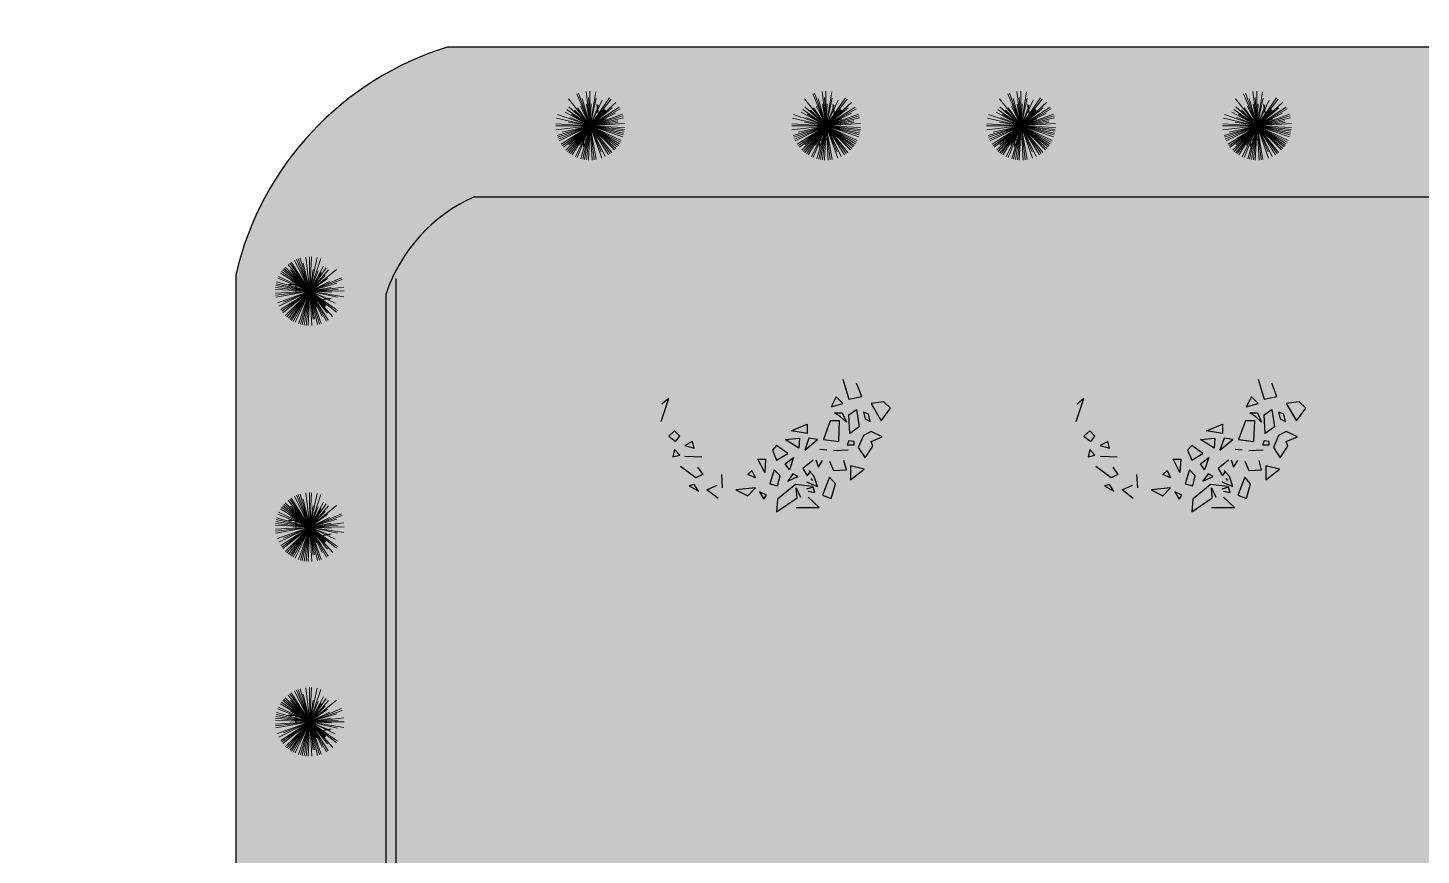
# Model space of a CAD drawing. Header units: millimetres. Extents: x -1544140 to 7445918, y -1294905 to 2019878.
# Drawn here: x 1790708 to 1794939, y 38244 to 40757 of the extents above; entities that cross this region are included whole.
import ezdxf

# ---------------------------------------------------------------- set-up
doc = ezdxf.new("R2010")
doc.units = ezdxf.units.MM
doc.header["$MEASUREMENT"] = 0
doc.layers.add('marc det', color=74, linetype='Continuous', lineweight=18)
picture_1 = doc.add_image_def('image5.png', size_in_pixel=(1482, 826))

msp = doc.modelspace()

# ---------------------------------------------------------------- hatches: boundary and pattern name
at = {"true_color": 0x8dc133, "transparency": 33554687}
h = msp.add_hatch(color=65, dxfattribs=at)
h.dxf.hatch_style = 1
h.paths.add_polyline_path([(1798292.4, 35898), (1798292.4, 39994.8, 0.352206), (1797396.1, 40698.8), (1791984.2, 40698.8, 0.266602), (1791340.6, 40009.7), (1791340.6, 36073, 0.323619), (1792065.9, 35342.5), (1797799.2, 35342.5, 0.388077)])
h.paths.add_polyline_path([(1797765.6, 35798.1), (1792109.9, 35798.1, -0.285044), (1791796.1, 36115.1), (1791796.1, 39948.3, -0.211803), (1792064.2, 40243.2), (1797399.2, 40243.2, -0.326949), (1797836.8, 39933.6), (1797836.8, 35893.4, -0.351898)], flags=16)
at = {"true_color": 0xb8d93f, "transparency": 33554687}
h = msp.add_hatch(color=63, dxfattribs=at)
h.dxf.hatch_style = 1
h.paths.add_polyline_path([(1797836.8, 39933.6, 0.326949), (1797399.2, 40243.2), (1792064.2, 40243.2, 0.386529), (1791796.1, 39638.9), (1791796.1, 36115.1, 0.417198), (1792307, 35798.1), (1797765.6, 35798.1, 0.351898), (1797836.8, 35893.4)])
at = {"layer": 'marc det'}
for points in [[(1792797.5, 39933.5), (1792729.1, 39915.2), (1792706.5, 39886.3), (1792665.3, 39828.3), (1792621.8, 39823.2), (1792616, 39773.2), (1792632.7, 39752), (1792620.2, 39720.2), (1792572.1, 39630.1), (1792587.6, 39599), (1792614, 39560.2), (1792614.5, 39526.1), (1792562.1, 39506), (1792635.1, 39500.8), (1792626.1, 39467.2), (1792649.7, 39442.6), (1792652.7, 39411.4), (1792688.7, 39372), (1792700.5, 39327.9), (1792733.6, 39302.7), (1792757.8, 39307.4), (1792789.5, 39289.2), (1792803.9, 39248.1), (1792814.1, 39196.3), (1792825.3, 39235.2), (1792859.8, 39266.4), (1792903.2, 39252.9), (1792932, 39234.2), (1792967.2, 39246), (1793004.8, 39246.1), (1793028.9, 39219), (1793038.5, 39250.2), (1793077.9, 39272.7), (1793119, 39271), (1793161.9, 39291.6), (1793174.9, 39321.1), (1793197.7, 39332.9), (1793227.8, 39338.8), (1793238.5, 39380), (1793258.9, 39403.6), (1793314.2, 39409.6), (1793356.6, 39400.8), (1793320.4, 39425.5), (1793293.3, 39451.9), (1793294.7, 39476.6), (1793319.3, 39510.8), (1793339.5, 39551.4), (1793336, 39584.9), (1793341.9, 39666.7), (1793410.1, 39702.1), (1793326.6, 39696.7), (1793303.4, 39734.9), (1793299.5, 39770.8), (1793274.2, 39819.6), (1793244.1, 39845.4), (1793230.2, 39884.2), (1793199.3, 39897.7), (1793159.2, 39926.5), (1793126.1, 39923.3), (1793127, 39978.8), (1793091.7, 39935.2), (1793078.7, 39969.3), (1793061.3, 39978.1), (1793019.4, 39990.4), (1793010.7, 39980.4), (1792933.5, 39974.9), (1792912.1, 39987.9), (1792874.3, 39973.1), (1792845.3, 39977.2), (1792815.9, 40015.3), (1792788.5, 40058.8), (1792799.9, 40017.1), (1792811.4, 39958.3)], [(1794058.3, 39933.5), (1793989.8, 39915.2), (1793967.3, 39886.3), (1793926, 39828.3), (1793882.6, 39823.2), (1793876.8, 39773.2), (1793893.5, 39752), (1793880.9, 39720.2), (1793832.9, 39630.1), (1793848.4, 39599), (1793874.8, 39560.2), (1793875.3, 39526.1), (1793822.8, 39506), (1793895.9, 39500.8), (1793886.8, 39467.2), (1793910.5, 39442.6), (1793913.5, 39411.4), (1793949.4, 39372), (1793961.2, 39327.9), (1793994.4, 39302.7), (1794018.5, 39307.4), (1794050.3, 39289.2), (1794064.7, 39248.1), (1794074.9, 39196.3), (1794086, 39235.2), (1794120.6, 39266.4), (1794164, 39252.9), (1794192.7, 39234.2), (1794228, 39246), (1794265.6, 39246.1), (1794289.7, 39219), (1794299.2, 39250.2), (1794338.7, 39272.7), (1794379.7, 39271), (1794422.7, 39291.6), (1794435.7, 39321.1), (1794458.4, 39332.9), (1794488.6, 39338.8), (1794499.3, 39380), (1794519.7, 39403.6), (1794574.9, 39409.6), (1794617.4, 39400.8), (1794581.2, 39425.5), (1794554.1, 39451.9), (1794555.5, 39476.6), (1794580.1, 39510.8), (1794600.3, 39551.4), (1794596.8, 39584.9), (1794602.6, 39666.7), (1794670.9, 39702.1), (1794587.3, 39696.7), (1794564.2, 39734.9), (1794560.2, 39770.8), (1794535, 39819.6), (1794504.8, 39845.4), (1794490.9, 39884.2), (1794460.1, 39897.7), (1794420, 39926.5), (1794386.8, 39923.3), (1794387.7, 39978.8), (1794352.4, 39935.2), (1794339.5, 39969.3), (1794322.1, 39978.1), (1794280.2, 39990.4), (1794271.5, 39980.4), (1794194.2, 39974.9), (1794172.9, 39987.9), (1794135.1, 39973.1), (1794106.1, 39977.2), (1794076.6, 40015.3), (1794049.3, 40058.8), (1794060.6, 40017.1), (1794072.2, 39958.3)]]:
    msp.add_hatch(color=102, dxfattribs=at).paths.add_polyline_path(points)

# ---------------------------------------------------------------- linework, layer by layer
at = {"color": 116, "lineweight": -2, "true_color": 0x136734}
for p, q in [((1792442.4, 40490.7), (1792436.5, 40524.2)), ((1793158.9, 40490.7), (1793153, 40524.2)), ((1793750.7, 40490.7), (1793744.8, 40524.2)), ((1794467.1, 40490.7), (1794461.3, 40524.2)), ((1791595.7, 39930), (1791629.1, 39935.9)), ((1791595.7, 39213.5), (1791629.1, 39219.4)), ((1791595.7, 38621.7), (1791629.1, 38627.6))]:
    msp.add_line(p, q, dxfattribs=at)
at = {"color": 116, "true_color": 0x136734}
for p, q in [((1792373.8, 40417), (1792418.1, 40417)), ((1792395.9, 40439.1), (1792395.9, 40394.8)), ((1793090.2, 40417), (1793134.5, 40417)), ((1793112.4, 40439.1), (1793112.4, 40394.8)), ((1793682.1, 40417), (1793726.4, 40417)), ((1793704.2, 40439.1), (1793704.2, 40394.8)), ((1794398.5, 40417), (1794442.8, 40417)), ((1794420.7, 40439.1), (1794420.7, 40394.8)), ((1791544.1, 39976.4), (1791499.8, 39976.4)), ((1791521.9, 39998.6), (1791521.9, 39954.3)), ((1791544.1, 39260), (1791499.8, 39260)), ((1791521.9, 39282.2), (1791521.9, 39237.9)), ((1791544.1, 38668.2), (1791499.8, 38668.2)), ((1791521.9, 38690.3), (1791521.9, 38646))]:
    msp.add_line(p, q, dxfattribs=at)
at = {"color": 96}
for p, q in [((1793183.2, 39689.6), (1793201.3, 39629.2)), ((1794444, 39689.6), (1794462.1, 39629.2)), ((1793240.1, 39637.3), (1793224.6, 39677.5)), ((1794500.8, 39637.3), (1794485.3, 39677.5)), ((1792630.8, 39560.8), (1792654.1, 39631.2)), ((1792654.1, 39631.2), (1792633.4, 39613.1)), ((1793162.6, 39635.3), (1793147.1, 39605)), ((1793147.1, 39605), (1793183.2, 39615.1)), ((1793183.2, 39615.1), (1793162.6, 39635.3)), ((1793201.3, 39629.2), (1793240.1, 39637.3)), ((1793201.3, 39580.9), (1793224.6, 39597)), ((1793224.6, 39597), (1793232.3, 39544.6)), ((1793307.2, 39621.1), (1793268.5, 39615.1)), ((1793268.5, 39615.1), (1793299.4, 39562.8)), ((1793299.4, 39562.8), (1793327.8, 39601)), ((1793327.8, 39601), (1793307.2, 39621.1)), ((1793891.6, 39560.8), (1793914.8, 39631.2)), ((1793914.8, 39631.2), (1793894.1, 39613.1)), ((1794423.4, 39635.3), (1794407.9, 39605)), ((1794407.9, 39605), (1794444, 39615.1)), ((1794444, 39615.1), (1794423.4, 39635.3)), ((1794462.1, 39629.2), (1794500.8, 39637.3)), ((1794462.1, 39580.9), (1794485.3, 39597)), ((1794485.3, 39597), (1794493.1, 39544.6)), ((1794567.9, 39621.1), (1794529.2, 39615.1)), ((1794529.2, 39615.1), (1794560.2, 39562.8)), ((1794560.2, 39562.8), (1794588.6, 39601)), ((1794588.6, 39601), (1794567.9, 39621.1)), ((1793144.5, 39562.8), (1793123.9, 39506.4)), ((1793172.9, 39562.8), (1793144.5, 39562.8)), ((1793157.4, 39586.9), (1793180.7, 39586.9)), ((1793175.5, 39574.8), (1793157.4, 39586.9)), ((1793170.4, 39500.3), (1793172.9, 39562.8)), ((1793193.6, 39558.7), (1793175.5, 39574.8)), ((1793180.7, 39586.9), (1793193.6, 39558.7)), ((1793203.9, 39524.5), (1793201.3, 39580.9)), ((1793260.7, 39582.9), (1793245.2, 39588.9)), ((1793245.2, 39588.9), (1793250.4, 39568.8)), ((1793250.4, 39568.8), (1793265.9, 39560.8)), ((1793265.9, 39560.8), (1793260.7, 39582.9)), ((1794405.3, 39562.8), (1794384.6, 39506.4)), ((1794433.7, 39562.8), (1794405.3, 39562.8)), ((1794418.2, 39586.9), (1794441.4, 39586.9)), ((1794436.3, 39574.8), (1794418.2, 39586.9)), ((1794431.1, 39500.3), (1794433.7, 39562.8)), ((1794454.4, 39558.7), (1794436.3, 39574.8)), ((1794441.4, 39586.9), (1794454.4, 39558.7)), ((1794464.7, 39524.5), (1794462.1, 39580.9)), ((1794521.5, 39582.9), (1794506, 39588.9)), ((1794506, 39588.9), (1794511.1, 39568.8)), ((1794511.1, 39568.8), (1794526.6, 39560.8)), ((1794526.6, 39560.8), (1794521.5, 39582.9)), ((1792672.1, 39532.6), (1792654.1, 39516.4)), ((1792654.1, 39516.4), (1792674.7, 39500.3)), ((1792687.6, 39516.4), (1792672.1, 39532.6)), ((1792674.7, 39500.3), (1792687.6, 39516.4)), ((1793025.8, 39532.6), (1793074.8, 39552.7)), ((1793074.8, 39524.5), (1793025.8, 39532.6)), ((1793074.8, 39552.7), (1793074.8, 39524.5)), ((1793232.3, 39544.6), (1793203.9, 39524.5)), ((1793245.2, 39518.4), (1793229.7, 39482.2)), ((1793268.5, 39530.5), (1793245.2, 39518.4)), ((1793302, 39514.4), (1793268.5, 39530.5)), ((1793268.5, 39500.3), (1793302, 39514.4)), ((1793932.9, 39532.6), (1793914.8, 39516.4)), ((1793914.8, 39516.4), (1793935.5, 39500.3)), ((1793948.4, 39516.4), (1793932.9, 39532.6)), ((1793935.5, 39500.3), (1793948.4, 39516.4)), ((1794286.6, 39532.6), (1794335.6, 39552.7)), ((1794335.6, 39524.5), (1794286.6, 39532.6)), ((1794335.6, 39552.7), (1794335.6, 39524.5)), ((1794493.1, 39544.6), (1794464.7, 39524.5)), ((1794506, 39518.4), (1794490.5, 39482.2)), ((1794529.2, 39530.5), (1794506, 39518.4)), ((1794562.8, 39514.4), (1794529.2, 39530.5)), ((1794529.2, 39500.3), (1794562.8, 39514.4)), ((1792672.1, 39476.2), (1792666.9, 39454)), ((1792687.6, 39458.1), (1792672.1, 39476.2)), ((1792726.3, 39500.3), (1792703.1, 39488.3)), ((1792703.1, 39488.3), (1792731.5, 39480.2)), ((1792731.5, 39480.2), (1792726.3, 39500.3)), ((1792981.9, 39488.3), (1792969, 39474.2)), ((1792969, 39474.2), (1792981.9, 39443.9)), ((1793015.5, 39464.1), (1792981.9, 39488.3)), ((1793007.7, 39506.4), (1793051.6, 39510.4)), ((1793049, 39480.2), (1793007.7, 39506.4)), ((1793051.6, 39510.4), (1793049, 39480.2)), ((1793080, 39510.4), (1793067.1, 39474.2)), ((1793067.1, 39474.2), (1793105.8, 39506.4)), ((1793105.8, 39506.4), (1793080, 39510.4)), ((1793134.2, 39474.2), (1793113.5, 39476.2)), ((1793123.9, 39506.4), (1793170.4, 39500.3)), ((1793198.7, 39474.2), (1793154.9, 39472.1)), ((1793201.3, 39502.3), (1793196.2, 39490.2)), ((1793196.2, 39490.2), (1793216.8, 39490.2)), ((1793216.8, 39500.3), (1793201.3, 39502.3)), ((1793216.8, 39490.2), (1793216.8, 39500.3)), ((1793229.7, 39482.2), (1793250.4, 39450)), ((1793250.4, 39450), (1793273.6, 39486.3)), ((1793273.6, 39486.3), (1793268.5, 39500.3)), ((1793932.9, 39476.2), (1793927.7, 39454)), ((1793948.4, 39458.1), (1793932.9, 39476.2)), ((1793987.1, 39500.3), (1793963.9, 39488.3)), ((1793963.9, 39488.3), (1793992.2, 39480.2)), ((1793992.2, 39480.2), (1793987.1, 39500.3)), ((1794242.7, 39488.3), (1794229.7, 39474.2)), ((1794229.7, 39474.2), (1794242.7, 39443.9)), ((1794276.2, 39464.1), (1794242.7, 39488.3)), ((1794268.5, 39506.4), (1794312.4, 39510.4)), ((1794309.8, 39480.2), (1794268.5, 39506.4)), ((1794312.4, 39510.4), (1794309.8, 39480.2)), ((1794340.8, 39510.4), (1794327.9, 39474.2)), ((1794327.9, 39474.2), (1794366.6, 39506.4)), ((1794366.6, 39506.4), (1794340.8, 39510.4)), ((1794395, 39474.2), (1794374.3, 39476.2)), ((1794384.6, 39506.4), (1794431.1, 39500.3)), ((1794459.5, 39474.2), (1794415.6, 39472.1)), ((1794462.1, 39502.3), (1794456.9, 39490.2)), ((1794456.9, 39490.2), (1794477.6, 39490.2)), ((1794477.6, 39500.3), (1794462.1, 39502.3)), ((1794477.6, 39490.2), (1794477.6, 39500.3)), ((1794490.5, 39482.2), (1794511.1, 39450)), ((1794511.1, 39450), (1794534.4, 39486.3)), ((1794534.4, 39486.3), (1794529.2, 39500.3)), ((1792666.9, 39454), (1792687.6, 39458.1)), ((1792703.1, 39456), (1792754.7, 39454)), ((1792945.7, 39405.7), (1792925.1, 39446)), ((1792925.1, 39446), (1792948.3, 39446)), ((1792948.3, 39446), (1792945.7, 39405.7)), ((1792981.9, 39443.9), (1793015.5, 39464.1)), ((1793007.7, 39431.9), (1793033.5, 39452)), ((1793020.6, 39413.7), (1793007.7, 39431.9)), ((1793033.5, 39452), (1793020.6, 39413.7)), ((1793092.9, 39443.9), (1793061.9, 39417.8)), ((1793100.8, 39444.2), (1793108.5, 39422.1)), ((1793108.5, 39422.1), (1793121.5, 39442.2)), ((1793142.1, 39440.2), (1793155, 39412)), ((1793193.7, 39414), (1793186, 39442.2)), ((1793927.7, 39454), (1793948.4, 39458.1)), ((1793963.9, 39456), (1794015.5, 39454)), ((1794206.5, 39405.7), (1794185.9, 39446)), ((1794185.9, 39446), (1794209.1, 39446)), ((1794209.1, 39446), (1794206.5, 39405.7)), ((1794242.7, 39443.9), (1794276.2, 39464.1)), ((1794268.5, 39431.9), (1794294.3, 39452)), ((1794281.4, 39413.7), (1794268.5, 39431.9)), ((1794294.3, 39452), (1794281.4, 39413.7)), ((1794353.7, 39443.9), (1794322.7, 39417.8)), ((1794361.5, 39444.2), (1794369.3, 39422.1)), ((1794369.3, 39422.1), (1794382.2, 39442.2)), ((1794402.9, 39440.2), (1794415.8, 39412)), ((1794454.5, 39414), (1794446.7, 39442.2)), ((1792736.8, 39389.9), (1792690.3, 39424.1)), ((1792757.4, 39399.9), (1792736.8, 39389.9)), ((1792742, 39422.1), (1792757.4, 39399.9)), ((1792814.1, 39399.7), (1792816.7, 39359.4)), ((1792894.1, 39399.7), (1792907, 39411.7)), ((1792917.4, 39389.6), (1792894.1, 39399.7)), ((1792907, 39411.7), (1792917.4, 39389.6)), ((1792974.1, 39413.7), (1792961.3, 39371.5)), ((1792992.2, 39395.6), (1792974.1, 39413.7)), ((1792984.5, 39365.4), (1792992.2, 39395.6)), ((1793031, 39401.7), (1793015.5, 39379.5)), ((1793015.5, 39379.5), (1793046.4, 39393.6)), ((1793046.4, 39393.6), (1793031, 39401.7)), ((1793061.9, 39417.8), (1793074.8, 39395.6)), ((1793074.8, 39395.6), (1793085.2, 39409.7)), ((1793095.6, 39393.9), (1793080.1, 39412)), ((1793085.2, 39387.6), (1793090.3, 39381.5)), ((1793105.9, 39363.7), (1793095.6, 39393.9)), ((1793142.1, 39391.9), (1793121.5, 39337.5)), ((1793160.2, 39371.7), (1793142.1, 39391.9)), ((1793155, 39412), (1793193.7, 39414)), ((1793247.8, 39415.7), (1793206.5, 39425.8)), ((1793206.5, 39425.8), (1793206.5, 39383.6)), ((1793206.5, 39383.6), (1793247.8, 39415.7)), ((1793997.6, 39389.9), (1793951.1, 39424.1)), ((1794018.2, 39399.9), (1793997.6, 39389.9)), ((1794002.7, 39422.1), (1794018.2, 39399.9)), ((1794074.9, 39399.7), (1794077.4, 39359.4)), ((1794154.9, 39399.7), (1794167.8, 39411.7)), ((1794178.1, 39389.6), (1794154.9, 39399.7)), ((1794167.8, 39411.7), (1794178.1, 39389.6)), ((1794234.9, 39413.7), (1794222, 39371.5)), ((1794253, 39395.6), (1794234.9, 39413.7)), ((1794245.2, 39365.4), (1794253, 39395.6)), ((1794291.7, 39401.7), (1794276.2, 39379.5)), ((1794276.2, 39379.5), (1794307.2, 39393.6)), ((1794307.2, 39393.6), (1794291.7, 39401.7)), ((1794322.7, 39417.8), (1794335.6, 39395.6)), ((1794335.6, 39395.6), (1794345.9, 39409.7)), ((1794356.4, 39393.9), (1794340.9, 39412)), ((1794345.9, 39387.6), (1794351.1, 39381.5)), ((1794366.7, 39363.7), (1794356.4, 39393.9)), ((1794402.9, 39391.9), (1794382.2, 39337.5)), ((1794420.9, 39371.7), (1794402.9, 39391.9)), ((1794415.8, 39412), (1794454.5, 39414)), ((1794508.5, 39415.7), (1794467.2, 39425.8)), ((1794467.2, 39425.8), (1794467.2, 39383.6)), ((1794467.2, 39383.6), (1794508.5, 39415.7)), ((1792731.6, 39369.7), (1792716.2, 39365.7)), ((1792716.2, 39365.7), (1792744.6, 39349.6)), ((1792744.6, 39349.6), (1792731.6, 39369.7)), ((1792770.4, 39353.6), (1792801.3, 39367.7)), ((1792803.9, 39327.4), (1792770.4, 39353.6)), ((1792917.4, 39359.4), (1792858, 39353.3)), ((1792858, 39353.3), (1792894.1, 39335.2)), ((1792894.1, 39335.2), (1792917.4, 39359.4)), ((1792950.9, 39337.2), (1792930.3, 39347.3)), ((1792930.3, 39347.3), (1792943.2, 39325.2)), ((1792961.3, 39371.5), (1792984.5, 39365.4)), ((1793038.7, 39369.4), (1792984.5, 39325.2)), ((1793090.3, 39363.4), (1793038.7, 39369.4)), ((1793043.8, 39329.2), (1793041.3, 39359.4)), ((1793041.3, 39359.4), (1793054.2, 39331.2)), ((1793072.4, 39377.8), (1793105.9, 39363.7)), ((1793093.1, 39361.7), (1793072.4, 39355.6)), ((1793077.6, 39349.6), (1793098.2, 39345.6)), ((1793098.2, 39345.6), (1793093.1, 39361.7)), ((1793147.3, 39327.4), (1793160.2, 39371.7)), ((1793992.4, 39369.7), (1793976.9, 39365.7)), ((1793976.9, 39365.7), (1794005.3, 39349.6)), ((1794005.3, 39349.6), (1793992.4, 39369.7)), ((1794031.1, 39353.6), (1794062.1, 39367.7)), ((1794064.7, 39327.4), (1794031.1, 39353.6)), ((1794178.1, 39359.4), (1794118.8, 39353.3)), ((1794118.8, 39353.3), (1794154.9, 39335.2)), ((1794154.9, 39335.2), (1794178.1, 39359.4)), ((1794211.7, 39337.2), (1794191, 39347.3)), ((1794191, 39347.3), (1794203.9, 39325.2)), ((1794222, 39371.5), (1794245.2, 39365.4)), ((1794299.4, 39369.4), (1794245.2, 39325.2)), ((1794351.1, 39363.4), (1794299.4, 39369.4)), ((1794304.6, 39329.2), (1794302, 39359.4)), ((1794302, 39359.4), (1794314.9, 39331.2)), ((1794333.2, 39377.8), (1794366.7, 39363.7)), ((1794353.8, 39361.7), (1794333.2, 39355.6)), ((1794338.3, 39349.6), (1794359, 39345.6)), ((1794359, 39345.6), (1794353.8, 39361.7)), ((1794408, 39327.4), (1794420.9, 39371.7)), ((1792943.2, 39325.2), (1792950.9, 39337.2)), ((1792981.9, 39286.9), (1793043.8, 39329.2)), ((1792984.5, 39325.2), (1792981.9, 39286.9)), ((1793041.4, 39299.3), (1793111.1, 39299.3)), ((1793111.1, 39299.3), (1793077.6, 39331.5)), ((1793121.5, 39337.5), (1793147.3, 39327.4)), ((1794203.9, 39325.2), (1794211.7, 39337.2)), ((1794242.7, 39286.9), (1794304.6, 39329.2)), ((1794245.2, 39325.2), (1794242.7, 39286.9)), ((1794302.2, 39299.3), (1794371.9, 39299.3)), ((1794371.9, 39299.3), (1794338.3, 39331.5)), ((1794382.2, 39337.5), (1794408, 39327.4))]:
    msp.add_line(p, q, dxfattribs=at)
for points in [[(1791984.2, 40698.8), (1797417, 40698.8)], [(1792064.2, 40243.2), (1797417, 40243.2)], [(1791340.6, 36073), (1791340.6, 40009.7)], [(1791825.3, 39994.8), (1791825.3, 35882.2)], [(1791796.1, 36115.1), (1791796.1, 39948.3)]]:
    msp.add_lwpolyline(points)
for radius, start, end in [(947, 107.0974, 166.8092), (491.5, 113.8167, 161.6515)]:
    msp.add_arc((1792262.6, 39793.6), radius, start, end)
at = {"layer": 'marc det', "color": 116, "true_color": 0x136734}
for p, q in [((1792415.7, 40459.4), (1792350.1, 40540.7)), ((1792415.7, 40459.4), (1792375.1, 40555.7)), ((1792415.7, 40459.4), (1792380.6, 40557.8)), ((1792415.7, 40459.4), (1792391.4, 40542)), ((1792415.7, 40459.4), (1792403.4, 40563.1)), ((1792415.7, 40459.4), (1792410.4, 40545.2)), ((1792414.7, 40458.3), (1792474.6, 40543.8)), ((1792474.6, 40543.8), (1792414.7, 40458.3)), ((1792414.7, 40458.3), (1792479.3, 40540.3)), ((1792415.7, 40459.4), (1792415.1, 40563.9)), ((1792415.7, 40459.4), (1792432.6, 40562.5)), ((1792415.7, 40459.4), (1792434.3, 40543.2)), ((1792415.7, 40459.4), (1792452.5, 40536.9)), ((1792415.7, 40459.4), (1792493.2, 40529.5)), ((1793132.1, 40459.4), (1793066.5, 40540.7)), ((1793132.1, 40459.4), (1793091.6, 40555.7)), ((1793132.1, 40459.4), (1793097, 40557.8)), ((1793132.1, 40459.4), (1793107.8, 40542)), ((1793132.1, 40459.4), (1793119.8, 40563.1)), ((1793132.1, 40459.4), (1793126.8, 40545.2)), ((1793131.1, 40458.3), (1793191.1, 40543.8)), ((1793191.1, 40543.8), (1793131.1, 40458.3)), ((1793131.1, 40458.3), (1793195.8, 40540.3)), ((1793132.1, 40459.4), (1793131.5, 40563.9)), ((1793132.1, 40459.4), (1793149, 40562.5)), ((1793132.1, 40459.4), (1793150.7, 40543.2)), ((1793132.1, 40459.4), (1793168.9, 40536.9)), ((1793132.1, 40459.4), (1793209.6, 40529.5)), ((1793724, 40459.4), (1793658.3, 40540.7)), ((1793724, 40459.4), (1793683.4, 40555.7)), ((1793724, 40459.4), (1793688.9, 40557.8)), ((1793724, 40459.4), (1793699.6, 40542)), ((1793724, 40459.4), (1793711.6, 40563.1)), ((1793724, 40459.4), (1793718.6, 40545.2)), ((1793723, 40458.3), (1793782.9, 40543.8)), ((1793782.9, 40543.8), (1793723, 40458.3)), ((1793723, 40458.3), (1793787.6, 40540.3)), ((1793724, 40459.4), (1793723.3, 40563.9)), ((1793724, 40459.4), (1793740.9, 40562.5)), ((1793724, 40459.4), (1793742.6, 40543.2)), ((1793724, 40459.4), (1793760.7, 40536.9)), ((1793724, 40459.4), (1793801.5, 40529.5)), ((1794440.4, 40459.4), (1794374.8, 40540.7)), ((1794440.4, 40459.4), (1794399.8, 40555.7)), ((1794440.4, 40459.4), (1794405.3, 40557.8)), ((1794440.4, 40459.4), (1794416.1, 40542)), ((1794440.4, 40459.4), (1794428.1, 40563.1)), ((1794440.4, 40459.4), (1794435.1, 40545.2)), ((1794439.4, 40458.3), (1794499.4, 40543.8)), ((1794499.4, 40543.8), (1794439.4, 40458.3)), ((1794439.4, 40458.3), (1794504.1, 40540.3)), ((1794440.4, 40459.4), (1794439.8, 40563.9)), ((1794440.4, 40459.4), (1794457.3, 40562.5)), ((1794440.4, 40459.4), (1794459, 40543.2)), ((1794440.4, 40459.4), (1794477.2, 40536.9)), ((1794440.4, 40459.4), (1794517.9, 40529.5)), ((1792415.7, 40459.4), (1792316.9, 40493.3)), ((1792415.7, 40459.4), (1792339.7, 40500.8)), ((1792415.7, 40459.4), (1792344.8, 40509)), ((1792344.8, 40509), (1792415.7, 40459.4)), ((1792415.7, 40459.4), (1792350.9, 40516.6)), ((1792415.7, 40459.4), (1792353.9, 40484.5)), ((1792415.7, 40459.4), (1792359.1, 40494.5)), ((1792415.7, 40459.4), (1792368.4, 40506.1)), ((1792415.7, 40459.4), (1792377, 40513.2)), ((1792415.7, 40459.4), (1792386.6, 40518.9)), ((1792415.7, 40459.4), (1792404.2, 40524.5)), ((1792415.7, 40459.4), (1792419, 40525.3)), ((1792415.7, 40459.4), (1792440.5, 40520.4)), ((1792415.7, 40459.4), (1792503.8, 40515.5)), ((1792415.7, 40459.4), (1792482.4, 40513.3)), ((1792415.7, 40459.4), (1792506.8, 40510.5)), ((1792415.7, 40459.4), (1792459.2, 40508.7)), ((1792415.7, 40459.4), (1792461.9, 40506.2)), ((1792415.7, 40459.4), (1792492.8, 40497.1)), ((1792415.7, 40459.4), (1792514.1, 40494.5)), ((1792415.7, 40459.4), (1792515.9, 40488.9)), ((1793132.1, 40459.4), (1793033.3, 40493.3)), ((1793132.1, 40459.4), (1793056.1, 40500.8)), ((1793132.1, 40459.4), (1793061.3, 40509)), ((1793061.3, 40509), (1793132.1, 40459.4)), ((1793132.1, 40459.4), (1793067.3, 40516.6)), ((1793132.1, 40459.4), (1793070.4, 40484.5)), ((1793132.1, 40459.4), (1793075.6, 40494.5)), ((1793132.1, 40459.4), (1793084.9, 40506.1)), ((1793132.1, 40459.4), (1793093.4, 40513.2)), ((1793132.1, 40459.4), (1793103, 40518.9)), ((1793132.1, 40459.4), (1793120.7, 40524.5)), ((1793132.1, 40459.4), (1793135.4, 40525.3)), ((1793132.1, 40459.4), (1793157, 40520.4)), ((1793132.1, 40459.4), (1793220.3, 40515.5)), ((1793132.1, 40459.4), (1793198.9, 40513.3)), ((1793132.1, 40459.4), (1793223.3, 40510.5)), ((1793132.1, 40459.4), (1793175.7, 40508.7)), ((1793132.1, 40459.4), (1793178.4, 40506.2)), ((1793132.1, 40459.4), (1793209.2, 40497.1)), ((1793132.1, 40459.4), (1793230.5, 40494.5)), ((1793132.1, 40459.4), (1793232.4, 40488.9)), ((1793724, 40459.4), (1793625.1, 40493.3)), ((1793724, 40459.4), (1793647.9, 40500.8)), ((1793724, 40459.4), (1793653.1, 40509)), ((1793653.1, 40509), (1793724, 40459.4)), ((1793724, 40459.4), (1793659.2, 40516.6)), ((1793724, 40459.4), (1793662.2, 40484.5)), ((1793724, 40459.4), (1793667.4, 40494.5)), ((1793724, 40459.4), (1793676.7, 40506.1)), ((1793724, 40459.4), (1793685.3, 40513.2)), ((1793724, 40459.4), (1793694.9, 40518.9)), ((1793724, 40459.4), (1793712.5, 40524.5)), ((1793724, 40459.4), (1793727.3, 40525.3)), ((1793724, 40459.4), (1793748.8, 40520.4)), ((1793724, 40459.4), (1793812.1, 40515.5)), ((1793724, 40459.4), (1793790.7, 40513.3)), ((1793724, 40459.4), (1793815.1, 40510.5)), ((1793724, 40459.4), (1793767.5, 40508.7)), ((1793724, 40459.4), (1793770.2, 40506.2)), ((1793724, 40459.4), (1793801, 40497.1)), ((1793724, 40459.4), (1793822.4, 40494.5)), ((1793724, 40459.4), (1793824.2, 40488.9)), ((1794440.4, 40459.4), (1794341.6, 40493.3)), ((1794440.4, 40459.4), (1794364.4, 40500.8)), ((1794440.4, 40459.4), (1794369.6, 40509)), ((1794369.6, 40509), (1794440.4, 40459.4)), ((1794440.4, 40459.4), (1794375.6, 40516.6)), ((1794440.4, 40459.4), (1794378.7, 40484.5)), ((1794440.4, 40459.4), (1794383.8, 40494.5)), ((1794440.4, 40459.4), (1794393.2, 40506.1)), ((1794440.4, 40459.4), (1794401.7, 40513.2)), ((1794440.4, 40459.4), (1794411.3, 40518.9)), ((1794440.4, 40459.4), (1794429, 40524.5)), ((1794440.4, 40459.4), (1794443.7, 40525.3)), ((1794440.4, 40459.4), (1794465.2, 40520.4)), ((1794440.4, 40459.4), (1794528.5, 40515.5)), ((1794440.4, 40459.4), (1794507.1, 40513.3)), ((1794440.4, 40459.4), (1794531.6, 40510.5)), ((1794440.4, 40459.4), (1794484, 40508.7)), ((1794440.4, 40459.4), (1794486.6, 40506.2)), ((1794440.4, 40459.4), (1794517.5, 40497.1)), ((1794440.4, 40459.4), (1794538.8, 40494.5)), ((1794440.4, 40459.4), (1794540.6, 40488.9)), ((1792415.7, 40459.4), (1792311.2, 40458.8)), ((1792415.7, 40459.4), (1792311.3, 40464.6)), ((1792415.7, 40459.4), (1792311.9, 40447.1)), ((1792415.7, 40459.4), (1792313.7, 40482)), ((1792415.7, 40459.4), (1792315.5, 40429.9)), ((1792415.7, 40459.4), (1792317.3, 40424.3)), ((1792415.7, 40459.4), (1792319.4, 40418.8)), ((1792415.7, 40459.4), (1792321.8, 40413.5)), ((1792415.7, 40459.4), (1792327.5, 40403.3)), ((1792415.7, 40459.4), (1792330.8, 40398.4)), ((1792415.7, 40459.4), (1792331.1, 40439.5)), ((1792415.7, 40459.4), (1792334.4, 40393.7)), ((1792415.7, 40459.4), (1792342.2, 40385.1)), ((1792415.7, 40459.4), (1792346.5, 40381.1)), ((1792415.7, 40459.4), (1792349.8, 40470.2)), ((1792415.7, 40459.4), (1792351, 40377.3)), ((1792415.7, 40459.4), (1792351.2, 40401)), ((1792355.7, 40373.8), (1792415.7, 40459.4)), ((1792415.7, 40459.4), (1792355.7, 40373.8)), ((1792415.7, 40459.4), (1792360.6, 40370.6)), ((1792415.7, 40459.4), (1792370.9, 40365)), ((1792415.7, 40459.4), (1792376.3, 40362.6)), ((1792415.7, 40459.4), (1792383.6, 40400.6)), ((1792415.7, 40459.4), (1792387.4, 40358.8)), ((1792415.7, 40459.4), (1792393, 40357.4)), ((1792415.7, 40459.4), (1792398.8, 40356.3)), ((1792415.7, 40459.4), (1792404.6, 40355.5)), ((1792415.7, 40459.4), (1792410.4, 40355)), ((1792415.7, 40459.4), (1792517.4, 40483.2)), ((1792415.7, 40459.4), (1792463.8, 40479.7)), ((1792415.7, 40459.4), (1792500.2, 40474.3)), ((1792415.7, 40459.4), (1792501, 40469.5)), ((1792415.7, 40459.4), (1792520, 40465.9)), ((1792415.7, 40459.4), (1792520, 40454.1)), ((1792415.7, 40459.4), (1792450.8, 40361)), ((1792415.7, 40459.4), (1792428, 40355.6)), ((1792415.7, 40459.4), (1792433.8, 40356.5)), ((1792415.7, 40459.4), (1792422.2, 40355.1)), ((1792415.7, 40459.4), (1792449.3, 40379.6)), ((1792415.7, 40459.4), (1792461.6, 40365.5)), ((1792415.7, 40459.4), (1792471.8, 40371.2)), ((1792415.7, 40459.4), (1792476.7, 40374.5)), ((1792415.7, 40459.4), (1792481.3, 40378.1)), ((1792415.7, 40459.4), (1792490, 40385.9)), ((1792415.7, 40459.4), (1792494, 40390.2)), ((1792415.7, 40459.4), (1792497.8, 40394.7)), ((1792501.3, 40399.4), (1792415.7, 40459.4)), ((1792415.7, 40459.4), (1792504.5, 40404.3)), ((1792415.7, 40459.4), (1792507.4, 40409.4)), ((1792415.7, 40459.4), (1792510.1, 40414.6)), ((1792415.7, 40459.4), (1792517.7, 40436.7)), ((1792415.7, 40459.4), (1792518.8, 40442.5)), ((1792415.7, 40459.4), (1792519.6, 40448.3)), ((1792415.7, 40459.4), (1792514.5, 40425.5)), ((1792415.7, 40459.4), (1792516.3, 40431.1)), ((1793132.1, 40459.4), (1793027.6, 40458.8)), ((1793132.1, 40459.4), (1793027.8, 40464.6)), ((1793132.1, 40459.4), (1793028.4, 40447.1)), ((1793132.1, 40459.4), (1793030.1, 40482)), ((1793132.1, 40459.4), (1793031.9, 40429.9)), ((1793132.1, 40459.4), (1793033.7, 40424.3)), ((1793132.1, 40459.4), (1793035.8, 40418.8)), ((1793132.1, 40459.4), (1793038.3, 40413.5)), ((1793132.1, 40459.4), (1793044, 40403.3)), ((1793132.1, 40459.4), (1793047.3, 40398.4)), ((1793132.1, 40459.4), (1793047.5, 40439.5)), ((1793132.1, 40459.4), (1793050.8, 40393.7)), ((1793132.1, 40459.4), (1793058.7, 40385.1)), ((1793132.1, 40459.4), (1793063, 40381.1)), ((1793132.1, 40459.4), (1793066.2, 40470.2)), ((1793132.1, 40459.4), (1793067.5, 40377.3)), ((1793132.1, 40459.4), (1793067.6, 40401)), ((1793072.2, 40373.8), (1793132.1, 40459.4)), ((1793132.1, 40459.4), (1793072.2, 40373.8)), ((1793132.1, 40459.4), (1793077.1, 40370.6)), ((1793132.1, 40459.4), (1793087.4, 40365)), ((1793132.1, 40459.4), (1793092.7, 40362.6)), ((1793132.1, 40459.4), (1793100.1, 40400.6)), ((1793132.1, 40459.4), (1793103.8, 40358.8)), ((1793132.1, 40459.4), (1793109.5, 40357.4)), ((1793132.1, 40459.4), (1793115.2, 40356.3)), ((1793132.1, 40459.4), (1793121, 40355.5)), ((1793132.1, 40459.4), (1793126.9, 40355)), ((1793132.1, 40459.4), (1793233.9, 40483.2)), ((1793132.1, 40459.4), (1793180.3, 40479.7)), ((1793132.1, 40459.4), (1793216.7, 40474.3)), ((1793132.1, 40459.4), (1793217.4, 40469.5)), ((1793132.1, 40459.4), (1793236.4, 40465.9)), ((1793132.1, 40459.4), (1793236.5, 40454.1)), ((1793132.1, 40459.4), (1793167.2, 40361)), ((1793132.1, 40459.4), (1793144.4, 40355.6)), ((1793132.1, 40459.4), (1793150.2, 40356.5)), ((1793132.1, 40459.4), (1793138.6, 40355.1)), ((1793132.1, 40459.4), (1793165.7, 40379.6)), ((1793132.1, 40459.4), (1793178, 40365.5)), ((1793132.1, 40459.4), (1793188.2, 40371.2)), ((1793132.1, 40459.4), (1793193.1, 40374.5)), ((1793132.1, 40459.4), (1793197.8, 40378.1)), ((1793132.1, 40459.4), (1793206.5, 40385.9)), ((1793132.1, 40459.4), (1793210.5, 40390.2)), ((1793132.1, 40459.4), (1793214.2, 40394.7)), ((1793217.7, 40399.4), (1793132.1, 40459.4)), ((1793132.1, 40459.4), (1793220.9, 40404.3)), ((1793132.1, 40459.4), (1793223.9, 40409.4)), ((1793132.1, 40459.4), (1793226.5, 40414.6)), ((1793132.1, 40459.4), (1793234.1, 40436.7)), ((1793132.1, 40459.4), (1793235.2, 40442.5)), ((1793132.1, 40459.4), (1793236, 40448.3)), ((1793132.1, 40459.4), (1793231, 40425.5)), ((1793132.1, 40459.4), (1793232.7, 40431.1)), ((1793724, 40459.4), (1793619.5, 40458.8)), ((1793724, 40459.4), (1793619.6, 40464.6)), ((1793724, 40459.4), (1793620.2, 40447.1)), ((1793724, 40459.4), (1793622, 40482)), ((1793724, 40459.4), (1793623.7, 40429.9)), ((1793724, 40459.4), (1793625.5, 40424.3)), ((1793724, 40459.4), (1793627.7, 40418.8)), ((1793724, 40459.4), (1793630.1, 40413.5)), ((1793724, 40459.4), (1793635.8, 40403.3)), ((1793724, 40459.4), (1793639.1, 40398.4)), ((1793724, 40459.4), (1793639.4, 40439.5)), ((1793724, 40459.4), (1793642.7, 40393.7)), ((1793724, 40459.4), (1793650.5, 40385.1)), ((1793724, 40459.4), (1793654.8, 40381.1)), ((1793724, 40459.4), (1793658.1, 40470.2)), ((1793724, 40459.4), (1793659.3, 40377.3)), ((1793724, 40459.4), (1793659.5, 40401)), ((1793664, 40373.8), (1793724, 40459.4)), ((1793724, 40459.4), (1793664, 40373.8)), ((1793724, 40459.4), (1793668.9, 40370.6)), ((1793724, 40459.4), (1793679.2, 40365)), ((1793724, 40459.4), (1793684.6, 40362.6)), ((1793724, 40459.4), (1793691.9, 40400.6)), ((1793724, 40459.4), (1793695.6, 40358.8)), ((1793724, 40459.4), (1793701.3, 40357.4)), ((1793724, 40459.4), (1793707.1, 40356.3)), ((1793724, 40459.4), (1793712.9, 40355.5)), ((1793724, 40459.4), (1793718.7, 40355)), ((1793724, 40459.4), (1793825.7, 40483.2)), ((1793724, 40459.4), (1793772.1, 40479.7)), ((1793724, 40459.4), (1793808.5, 40474.3)), ((1793724, 40459.4), (1793809.2, 40469.5)), ((1793724, 40459.4), (1793828.2, 40465.9)), ((1793724, 40459.4), (1793828.3, 40454.1)), ((1793724, 40459.4), (1793759.1, 40361)), ((1793724, 40459.4), (1793736.3, 40355.6)), ((1793724, 40459.4), (1793742.1, 40356.5)), ((1793724, 40459.4), (1793730.4, 40355.1)), ((1793724, 40459.4), (1793757.6, 40379.6)), ((1793724, 40459.4), (1793769.9, 40365.5)), ((1793724, 40459.4), (1793780.1, 40371.2)), ((1793724, 40459.4), (1793784.9, 40374.5)), ((1793724, 40459.4), (1793789.6, 40378.1)), ((1793724, 40459.4), (1793798.3, 40385.9)), ((1793724, 40459.4), (1793802.3, 40390.2)), ((1793724, 40459.4), (1793806, 40394.7)), ((1793809.5, 40399.4), (1793724, 40459.4)), ((1793724, 40459.4), (1793812.8, 40404.3)), ((1793724, 40459.4), (1793815.7, 40409.4)), ((1793724, 40459.4), (1793818.4, 40414.6)), ((1793724, 40459.4), (1793826, 40436.7)), ((1793724, 40459.4), (1793827.1, 40442.5)), ((1793724, 40459.4), (1793827.9, 40448.3)), ((1793724, 40459.4), (1793822.8, 40425.5)), ((1793724, 40459.4), (1793824.5, 40431.1)), ((1794440.4, 40459.4), (1794335.9, 40458.8)), ((1794440.4, 40459.4), (1794336.1, 40464.6)), ((1794440.4, 40459.4), (1794336.6, 40447.1)), ((1794440.4, 40459.4), (1794338.4, 40482)), ((1794440.4, 40459.4), (1794340.2, 40429.9)), ((1794440.4, 40459.4), (1794342, 40424.3)), ((1794440.4, 40459.4), (1794344.1, 40418.8)), ((1794440.4, 40459.4), (1794346.5, 40413.5)), ((1794440.4, 40459.4), (1794352.3, 40403.3)), ((1794440.4, 40459.4), (1794355.6, 40398.4)), ((1794440.4, 40459.4), (1794355.8, 40439.5)), ((1794440.4, 40459.4), (1794359.1, 40393.7)), ((1794440.4, 40459.4), (1794367, 40385.1)), ((1794440.4, 40459.4), (1794371.2, 40381.1)), ((1794440.4, 40459.4), (1794374.5, 40470.2)), ((1794440.4, 40459.4), (1794375.7, 40377.3)), ((1794440.4, 40459.4), (1794375.9, 40401)), ((1794380.5, 40373.8), (1794440.4, 40459.4)), ((1794440.4, 40459.4), (1794380.5, 40373.8)), ((1794440.4, 40459.4), (1794385.3, 40370.6)), ((1794440.4, 40459.4), (1794395.6, 40365)), ((1794440.4, 40459.4), (1794401, 40362.6)), ((1794440.4, 40459.4), (1794408.4, 40400.6)), ((1794440.4, 40459.4), (1794412.1, 40358.8)), ((1794440.4, 40459.4), (1794417.8, 40357.4)), ((1794440.4, 40459.4), (1794423.5, 40356.3)), ((1794440.4, 40459.4), (1794429.3, 40355.5)), ((1794440.4, 40459.4), (1794435.2, 40355)), ((1794440.4, 40459.4), (1794542.1, 40483.2)), ((1794440.4, 40459.4), (1794488.6, 40479.7)), ((1794440.4, 40459.4), (1794525, 40474.3)), ((1794440.4, 40459.4), (1794525.7, 40469.5)), ((1794440.4, 40459.4), (1794544.7, 40465.9)), ((1794440.4, 40459.4), (1794544.8, 40454.1)), ((1794440.4, 40459.4), (1794475.5, 40361)), ((1794440.4, 40459.4), (1794452.7, 40355.6)), ((1794440.4, 40459.4), (1794458.5, 40356.5)), ((1794440.4, 40459.4), (1794446.9, 40355.1)), ((1794440.4, 40459.4), (1794474, 40379.6)), ((1794440.4, 40459.4), (1794486.3, 40365.5)), ((1794440.4, 40459.4), (1794496.5, 40371.2)), ((1794440.4, 40459.4), (1794501.4, 40374.5)), ((1794440.4, 40459.4), (1794506, 40378.1)), ((1794440.4, 40459.4), (1794514.7, 40385.9)), ((1794440.4, 40459.4), (1794518.7, 40390.2)), ((1794440.4, 40459.4), (1794522.5, 40394.7)), ((1794526, 40399.4), (1794440.4, 40459.4)), ((1794440.4, 40459.4), (1794529.2, 40404.3)), ((1794440.4, 40459.4), (1794532.2, 40409.4)), ((1794440.4, 40459.4), (1794534.8, 40414.6)), ((1794440.4, 40459.4), (1794542.4, 40436.7)), ((1794440.4, 40459.4), (1794543.5, 40442.5)), ((1794440.4, 40459.4), (1794544.3, 40448.3)), ((1794440.4, 40459.4), (1794539.2, 40425.5)), ((1794440.4, 40459.4), (1794541, 40431.1)), ((1791564.3, 39956.7), (1791552, 40060.5)), ((1791564.3, 39956.7), (1791563.7, 40061.2)), ((1791564.3, 39956.7), (1791569.6, 40061.1)), ((1791564.3, 39956.7), (1791482.2, 40021.4)), ((1791564.3, 39956.7), (1791486, 40025.9)), ((1791564.3, 39956.7), (1791490, 40030.1)), ((1791564.3, 39956.7), (1791498.7, 40038)), ((1791564.3, 39956.7), (1791503.4, 40041.6)), ((1791564.3, 39956.7), (1791506, 40021.2)), ((1791564.3, 39956.7), (1791508.2, 40044.8)), ((1791564.3, 39956.7), (1791518.4, 40050.6)), ((1791564.3, 39956.7), (1791523.8, 40053)), ((1791564.3, 39956.7), (1791529.2, 40055.1)), ((1791564.3, 39956.7), (1791534.8, 40056.9)), ((1791564.3, 39956.7), (1791544.5, 40041.3)), ((1791564.3, 39956.7), (1791587, 40058.7)), ((1791564.3, 39956.7), (1791598.2, 40055.5)), ((1791564.3, 39956.7), (1791605.7, 40032.7)), ((1791564.3, 39956.7), (1791614, 40027.6)), ((1791614, 40027.6), (1791564.3, 39956.7)), ((1791564.3, 39956.7), (1791575.1, 40022.6)), ((1791564.3, 39956.7), (1791645.6, 40022.3)), ((1791564.3, 39956.7), (1791621.5, 40021.5)), ((1791564.3, 39956.7), (1791589.5, 40018.4)), ((1791564.3, 39956.7), (1791462.3, 39979.3)), ((1791564.3, 39956.7), (1791463.8, 39985)), ((1791564.3, 39956.7), (1791467.6, 39996.1)), ((1791564.3, 39956.7), (1791469.9, 40001.5)), ((1791564.3, 39956.7), (1791475.5, 40011.8)), ((1791478.7, 40016.7), (1791564.3, 39956.7)), ((1791564.3, 39956.7), (1791478.7, 40016.7)), ((1791564.3, 39956.7), (1791505.5, 39988.7)), ((1791564.3, 39956.7), (1791599.4, 40013.3)), ((1791564.3, 39956.7), (1791611, 40004)), ((1791564.3, 39956.7), (1791660.6, 39997.3)), ((1791564.3, 39956.7), (1791618.2, 39995.4)), ((1791564.3, 39956.7), (1791662.7, 39991.8)), ((1791564.3, 39956.7), (1791623.8, 39985.8)), ((1791564.3, 39956.7), (1791646.9, 39981)), ((1791564.3, 39956.7), (1791460, 39961.9)), ((1791564.3, 39956.7), (1791460, 39950.2)), ((1791564.3, 39956.7), (1791460.4, 39967.8)), ((1791564.3, 39956.7), (1791460.6, 39944.4)), ((1791564.3, 39956.7), (1791461.2, 39973.6)), ((1791564.3, 39956.7), (1791461.4, 39938.6)), ((1791564.3, 39956.7), (1791465.9, 39921.6)), ((1791564.3, 39956.7), (1791470.5, 39910.8)), ((1791564.3, 39956.7), (1791476.2, 39900.6)), ((1791564.3, 39956.7), (1791479.5, 39895.7)), ((1791564.3, 39956.7), (1791483, 39891.1)), ((1791564.3, 39956.7), (1791484.5, 39923.1)), ((1791564.3, 39956.7), (1791490.9, 39882.4)), ((1791564.3, 39956.7), (1791495.2, 39878.4)), ((1791564.3, 39956.7), (1791499.7, 39874.6)), ((1791504.4, 39871.1), (1791564.3, 39956.7)), ((1791564.3, 39956.7), (1791509.3, 39867.9)), ((1791564.3, 39956.7), (1791514.3, 39865)), ((1791564.3, 39956.7), (1791519.6, 39862.3)), ((1791564.3, 39956.7), (1791530.4, 39857.9)), ((1791564.3, 39956.7), (1791536, 39856.1)), ((1791564.3, 39956.7), (1791541.7, 39854.7)), ((1791564.3, 39956.7), (1791547.4, 39853.6)), ((1791564.3, 39956.7), (1791553.2, 39852.8)), ((1791564.3, 39956.7), (1791559.1, 39852.3)), ((1791563.2, 39957.7), (1791648.8, 39897.7)), ((1791563.2, 39957.7), (1791645.3, 39893)), ((1791648.8, 39897.7), (1791563.2, 39957.7)), ((1791564.3, 39956.7), (1791668.1, 39969)), ((1791564.3, 39956.7), (1791629.4, 39968.2)), ((1791564.3, 39956.7), (1791650.2, 39962)), ((1791564.3, 39956.7), (1791668.8, 39957.3)), ((1791564.3, 39956.7), (1791574.4, 39871.4)), ((1791564.3, 39956.7), (1791570.8, 39852.4)), ((1791564.3, 39956.7), (1791579.2, 39872.1)), ((1791564.3, 39956.7), (1791599.4, 39858.3)), ((1791564.3, 39956.7), (1791593.8, 39856.5)), ((1791564.3, 39956.7), (1791588.2, 39855)), ((1791564.3, 39956.7), (1791615.4, 39865.6)), ((1791564.3, 39956.7), (1791602, 39879.6)), ((1791564.3, 39956.7), (1791620.4, 39868.6)), ((1791564.3, 39956.7), (1791630.2, 39953.4)), ((1791564.3, 39956.7), (1791667.4, 39939.8)), ((1791564.3, 39956.7), (1791648.2, 39938.1)), ((1791564.3, 39956.7), (1791625.3, 39931.9)), ((1791564.3, 39956.7), (1791584.6, 39908.6)), ((1791564.3, 39956.7), (1791611.1, 39910.5)), ((1791564.3, 39956.7), (1791613.6, 39913.2)), ((1791564.3, 39956.7), (1791641.9, 39919.9)), ((1791564.3, 39956.7), (1791618.2, 39890)), ((1791564.3, 39956.7), (1791634.4, 39879.2)), ((1791564.3, 39240.3), (1791552, 39344)), ((1791564.3, 39240.3), (1791563.7, 39344.7)), ((1791564.3, 39240.3), (1791569.6, 39344.6)), ((1791564.3, 39240.3), (1791587, 39342.3)), ((1791478.7, 39300.2), (1791564.3, 39240.3)), ((1791564.3, 39240.3), (1791478.7, 39300.2)), ((1791564.3, 39240.3), (1791482.2, 39304.9)), ((1791564.3, 39240.3), (1791486, 39309.4)), ((1791564.3, 39240.3), (1791490, 39313.7)), ((1791564.3, 39240.3), (1791498.7, 39321.6)), ((1791564.3, 39240.3), (1791503.4, 39325.1)), ((1791564.3, 39240.3), (1791506, 39304.8)), ((1791564.3, 39240.3), (1791508.2, 39328.4)), ((1791564.3, 39240.3), (1791518.4, 39334.1)), ((1791564.3, 39240.3), (1791523.8, 39336.6)), ((1791564.3, 39240.3), (1791529.2, 39338.7)), ((1791564.3, 39240.3), (1791534.8, 39340.5)), ((1791564.3, 39240.3), (1791544.5, 39324.9)), ((1791564.3, 39240.3), (1791598.2, 39339.1)), ((1791564.3, 39240.3), (1791605.7, 39316.3)), ((1791564.3, 39240.3), (1791614, 39311.1)), ((1791614, 39311.1), (1791564.3, 39240.3)), ((1791564.3, 39240.3), (1791575.1, 39306.2)), ((1791564.3, 39240.3), (1791645.6, 39305.9)), ((1791564.3, 39240.3), (1791621.5, 39305.1)), ((1791564.3, 39240.3), (1791589.5, 39302)), ((1791564.3, 39240.3), (1791461.2, 39257.1)), ((1791564.3, 39240.3), (1791462.3, 39262.9)), ((1791564.3, 39240.3), (1791463.8, 39268.6)), ((1791564.3, 39240.3), (1791467.6, 39279.7)), ((1791564.3, 39240.3), (1791469.9, 39285)), ((1791564.3, 39240.3), (1791475.5, 39295.3)), ((1791564.3, 39240.3), (1791505.5, 39272.3)), ((1791564.3, 39240.3), (1791599.4, 39296.8)), ((1791564.3, 39240.3), (1791611, 39287.5)), ((1791564.3, 39240.3), (1791660.6, 39280.8)), ((1791564.3, 39240.3), (1791618.2, 39279)), ((1791564.3, 39240.3), (1791662.7, 39275.4)), ((1791564.3, 39240.3), (1791623.8, 39269.4)), ((1791564.3, 39240.3), (1791646.9, 39264.6)), ((1791564.3, 39240.3), (1791460, 39245.5)), ((1791564.3, 39240.3), (1791460, 39233.8)), ((1791564.3, 39240.3), (1791460.4, 39251.3)), ((1791564.3, 39240.3), (1791460.6, 39227.9)), ((1791564.3, 39240.3), (1791461.4, 39222.1)), ((1791564.3, 39240.3), (1791465.9, 39205.2)), ((1791564.3, 39240.3), (1791470.5, 39194.4)), ((1791564.3, 39240.3), (1791476.2, 39184.1)), ((1791564.3, 39240.3), (1791479.5, 39179.3)), ((1791564.3, 39240.3), (1791483, 39174.6)), ((1791564.3, 39240.3), (1791484.5, 39206.7)), ((1791564.3, 39240.3), (1791490.9, 39165.9)), ((1791564.3, 39240.3), (1791495.2, 39161.9)), ((1791564.3, 39240.3), (1791499.7, 39158.2)), ((1791504.4, 39154.7), (1791564.3, 39240.3)), ((1791564.3, 39240.3), (1791509.3, 39151.5)), ((1791564.3, 39240.3), (1791514.3, 39148.5)), ((1791564.3, 39240.3), (1791519.6, 39145.9)), ((1791564.3, 39240.3), (1791530.4, 39141.4)), ((1791564.3, 39240.3), (1791536, 39139.7)), ((1791564.3, 39240.3), (1791541.7, 39138.3)), ((1791564.3, 39240.3), (1791547.4, 39137.1)), ((1791564.3, 39240.3), (1791553.2, 39136.4)), ((1791564.3, 39240.3), (1791559.1, 39135.9)), ((1791563.2, 39241.3), (1791648.8, 39181.3)), ((1791563.2, 39241.3), (1791645.3, 39176.6)), ((1791648.8, 39181.3), (1791563.2, 39241.3)), ((1791564.3, 39240.3), (1791668.1, 39252.6)), ((1791564.3, 39240.3), (1791629.4, 39251.7)), ((1791564.3, 39240.3), (1791650.2, 39245.6)), ((1791564.3, 39240.3), (1791668.8, 39240.9)), ((1791564.3, 39240.3), (1791574.4, 39155)), ((1791564.3, 39240.3), (1791570.8, 39136)), ((1791564.3, 39240.3), (1791579.2, 39155.7)), ((1791564.3, 39240.3), (1791599.4, 39141.8)), ((1791564.3, 39240.3), (1791593.8, 39140)), ((1791564.3, 39240.3), (1791588.2, 39138.5)), ((1791564.3, 39240.3), (1791615.4, 39149.1)), ((1791564.3, 39240.3), (1791602, 39163.2)), ((1791564.3, 39240.3), (1791620.4, 39152.1)), ((1791564.3, 39240.3), (1791630.2, 39237)), ((1791564.3, 39240.3), (1791667.4, 39223.4)), ((1791564.3, 39240.3), (1791648.2, 39221.7)), ((1791564.3, 39240.3), (1791625.3, 39215.4)), ((1791564.3, 39240.3), (1791584.6, 39192.1)), ((1791564.3, 39240.3), (1791611.1, 39194)), ((1791564.3, 39240.3), (1791613.6, 39196.7)), ((1791564.3, 39240.3), (1791641.9, 39203.5)), ((1791564.3, 39240.3), (1791618.2, 39173.5)), ((1791564.3, 39240.3), (1791634.4, 39162.8)), ((1791564.3, 38648.4), (1791552, 38752.2)), ((1791564.3, 38648.4), (1791563.7, 38752.9)), ((1791564.3, 38648.4), (1791569.6, 38752.8)), ((1791564.3, 38648.4), (1791587, 38750.4)), ((1791478.7, 38708.4), (1791564.3, 38648.4)), ((1791564.3, 38648.4), (1791478.7, 38708.4)), ((1791564.3, 38648.4), (1791482.2, 38713.1)), ((1791564.3, 38648.4), (1791486, 38717.6)), ((1791564.3, 38648.4), (1791490, 38721.9)), ((1791564.3, 38648.4), (1791498.7, 38729.7)), ((1791564.3, 38648.4), (1791503.4, 38733.3)), ((1791564.3, 38648.4), (1791506, 38712.9)), ((1791564.3, 38648.4), (1791508.2, 38736.6)), ((1791564.3, 38648.4), (1791518.4, 38742.3)), ((1791564.3, 38648.4), (1791523.8, 38744.7)), ((1791564.3, 38648.4), (1791529.2, 38746.8)), ((1791564.3, 38648.4), (1791534.8, 38748.7)), ((1791564.3, 38648.4), (1791544.5, 38733)), ((1791564.3, 38648.4), (1791598.2, 38747.3)), ((1791564.3, 38648.4), (1791605.7, 38724.4)), ((1791564.3, 38648.4), (1791614, 38719.3)), ((1791614, 38719.3), (1791564.3, 38648.4)), ((1791564.3, 38648.4), (1791575.1, 38714.3)), ((1791564.3, 38648.4), (1791645.6, 38714.1)), ((1791564.3, 38648.4), (1791621.5, 38713.2)), ((1791564.3, 38648.4), (1791589.5, 38710.2)), ((1791564.3, 38648.4), (1791461.2, 38665.3)), ((1791564.3, 38648.4), (1791462.3, 38671.1)), ((1791564.3, 38648.4), (1791463.8, 38676.8)), ((1791564.3, 38648.4), (1791467.6, 38687.8)), ((1791564.3, 38648.4), (1791469.9, 38693.2)), ((1791564.3, 38648.4), (1791475.5, 38703.5)), ((1791564.3, 38648.4), (1791505.5, 38680.5)), ((1791564.3, 38648.4), (1791599.4, 38705)), ((1791564.3, 38648.4), (1791611, 38695.7)), ((1791564.3, 38648.4), (1791660.6, 38689)), ((1791564.3, 38648.4), (1791618.2, 38687.1)), ((1791564.3, 38648.4), (1791662.7, 38683.5)), ((1791564.3, 38648.4), (1791623.8, 38677.5)), ((1791564.3, 38648.4), (1791646.9, 38672.8)), ((1791564.3, 38648.4), (1791460, 38653.7)), ((1791564.3, 38648.4), (1791460, 38641.9)), ((1791564.3, 38648.4), (1791460.4, 38659.5)), ((1791564.3, 38648.4), (1791460.6, 38636.1)), ((1791564.3, 38648.4), (1791461.4, 38630.3)), ((1791564.3, 38648.4), (1791465.9, 38613.3)), ((1791564.3, 38648.4), (1791470.5, 38602.5)), ((1791564.3, 38648.4), (1791476.2, 38592.3)), ((1791564.3, 38648.4), (1791479.5, 38587.5)), ((1791564.3, 38648.4), (1791483, 38582.8)), ((1791564.3, 38648.4), (1791484.5, 38614.8)), ((1791564.3, 38648.4), (1791490.9, 38574.1)), ((1791564.3, 38648.4), (1791495.2, 38570.1)), ((1791564.3, 38648.4), (1791499.7, 38566.3)), ((1791504.4, 38562.9), (1791564.3, 38648.4)), ((1791564.3, 38648.4), (1791509.3, 38559.6)), ((1791564.3, 38648.4), (1791514.3, 38556.7)), ((1791564.3, 38648.4), (1791519.6, 38554)), ((1791564.3, 38648.4), (1791530.4, 38549.6)), ((1791564.3, 38648.4), (1791536, 38547.9)), ((1791564.3, 38648.4), (1791541.7, 38546.4)), ((1791564.3, 38648.4), (1791547.4, 38545.3)), ((1791564.3, 38648.4), (1791553.2, 38544.5)), ((1791564.3, 38648.4), (1791559.1, 38544.1)), ((1791563.2, 38649.4), (1791648.8, 38589.5)), ((1791563.2, 38649.4), (1791645.3, 38584.8)), ((1791648.8, 38589.5), (1791563.2, 38649.4)), ((1791564.3, 38648.4), (1791668.1, 38660.7)), ((1791564.3, 38648.4), (1791629.4, 38659.9)), ((1791564.3, 38648.4), (1791650.2, 38653.8)), ((1791564.3, 38648.4), (1791668.8, 38649)), ((1791564.3, 38648.4), (1791574.4, 38563.1)), ((1791564.3, 38648.4), (1791570.8, 38544.1)), ((1791564.3, 38648.4), (1791579.2, 38563.9)), ((1791564.3, 38648.4), (1791599.4, 38550)), ((1791564.3, 38648.4), (1791593.8, 38548.2)), ((1791564.3, 38648.4), (1791588.2, 38546.7)), ((1791564.3, 38648.4), (1791615.4, 38557.3)), ((1791564.3, 38648.4), (1791602, 38571.4)), ((1791564.3, 38648.4), (1791620.4, 38560.3)), ((1791564.3, 38648.4), (1791630.2, 38645.1)), ((1791564.3, 38648.4), (1791667.4, 38631.5)), ((1791564.3, 38648.4), (1791648.2, 38629.8)), ((1791564.3, 38648.4), (1791625.3, 38623.6)), ((1791564.3, 38648.4), (1791584.6, 38600.3)), ((1791564.3, 38648.4), (1791611.1, 38602.2)), ((1791564.3, 38648.4), (1791613.6, 38604.9)), ((1791564.3, 38648.4), (1791641.9, 38611.7)), ((1791564.3, 38648.4), (1791618.2, 38581.7)), ((1791564.3, 38648.4), (1791634.4, 38570.9))]:
    msp.add_line(p, q, dxfattribs=at)

# ---------------------------------------------------------------- pictures from other files: only their frames are drawn
image = msp.add_image(picture_1, insert=(1748459.4, -24499.6), size_in_units=(203261.5, 113288.8))
image.dxf.flags = 7

doc.saveas('drawing.dxf')
